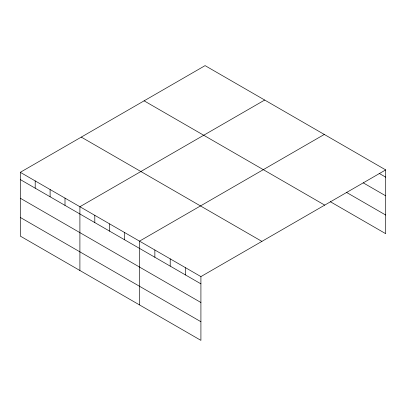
<?xml version="1.0" encoding="UTF-8"?>
<svg xmlns="http://www.w3.org/2000/svg" width="406" height="406" viewBox="0 0 406 406"><rect width="100%" height="100%" fill="white"/><g stroke="black" fill="none" stroke-linecap="round" stroke-linejoin="round"><path stroke-width="0.61" d="M385.7 169.906L205.086 65.63L20.3 172.317L20.3 236.094L200.914 340.37L200.914 276.593L385.7 169.906L385.7 233.683L330.322 201.711M264.687 100.043L79.901 206.725L79.901 270.503M324.292 134.452L139.507 241.139L139.507 304.916M379.123 173.367L385.7 177.168M363.218 182.837L385.7 195.819M346.222 192.241L385.7 215.033M144.105 100.835L324.719 205.116M81.281 137.111L261.895 241.387M20.3 172.317L200.914 276.593M20.3 179.574L200.914 283.85M20.3 198.224L200.914 302.5M20.3 217.438L200.914 321.719M185.562 267.727L185.562 274.984M170.21 258.866L170.21 266.123M154.859 250L154.859 257.257M124.606 232.536L124.606 239.794M109.706 223.934L109.706 231.192M94.806 215.327L94.806 222.584M65.001 198.123L65.001 205.38M50.1 189.521L50.1 196.778M35.2 180.919L35.2 188.176"/></g></svg>
